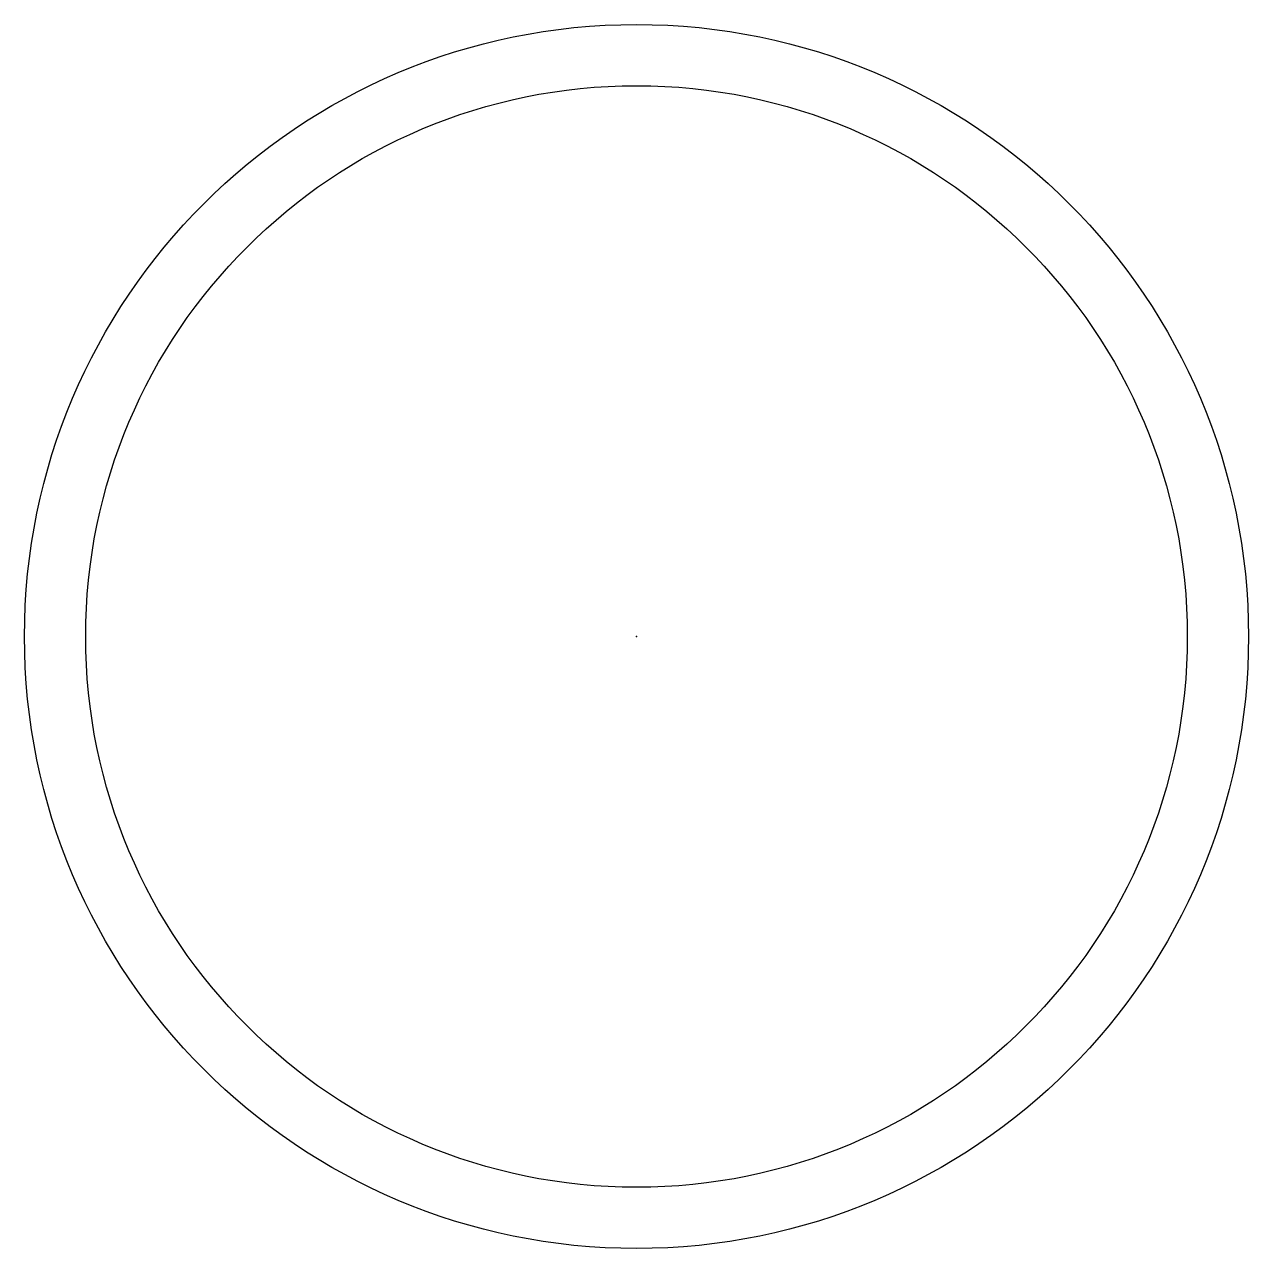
# Model space of a CAD drawing. Header units: millimetres. Extents: x -0.5 to 0.5, y -0.5 to 0.5.
import ezdxf

# ---------------------------------------------------------------- set-up
doc = ezdxf.new("R2010")
doc.units = ezdxf.units.MM

msp = doc.modelspace()

# ---------------------------------------------------------------- linework, layer by layer
for radius in [0.5, 0.45]:
    msp.add_circle((0, 0), radius)
msp.add_point((0, 0))

doc.saveas('drawing.dxf')
